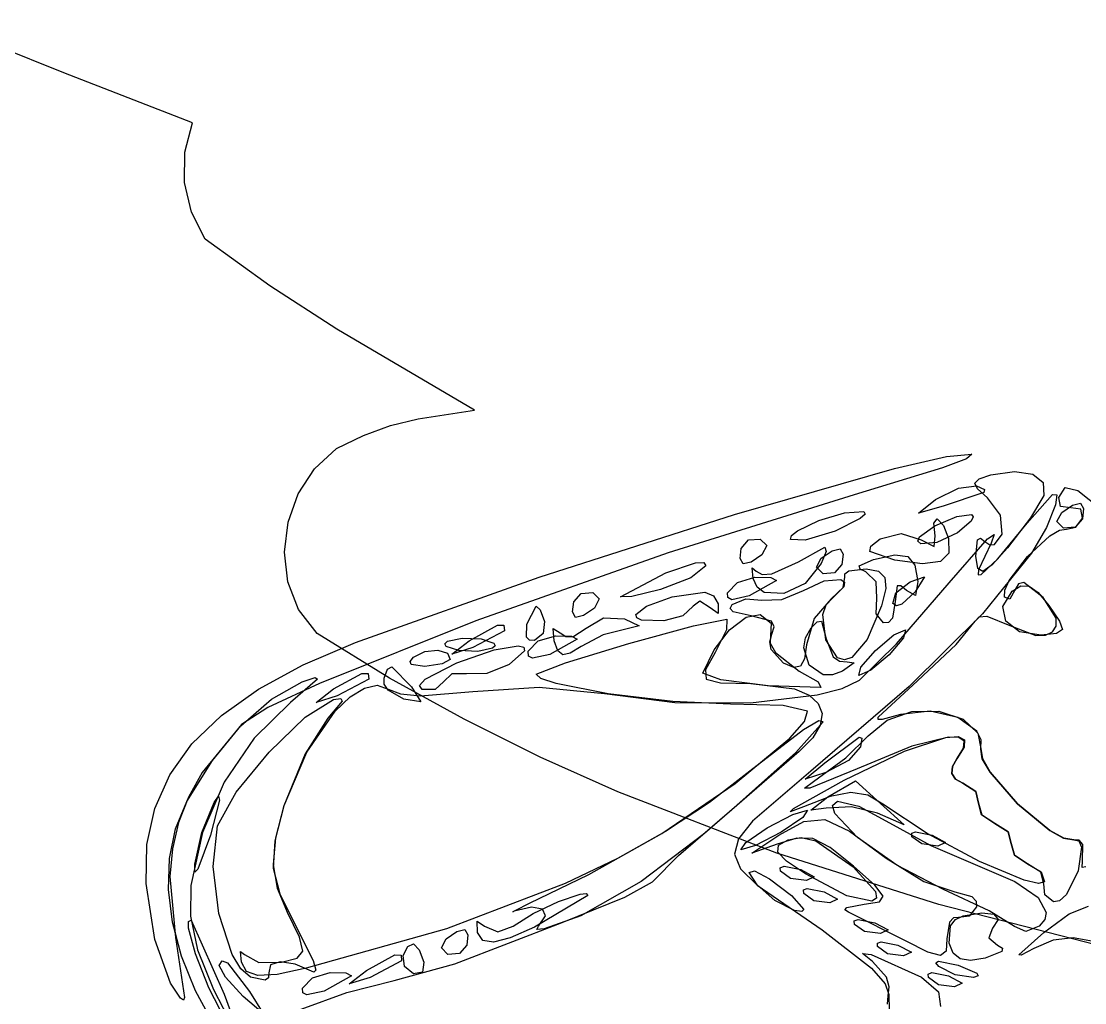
# Model space of a CAD drawing. Extents: x -886 to 651, y -59 to 942.
# Drawn here: x -415.06 to -369.55, y 228.58 to 270.6 of the extents above; entities that cross this region are included whole.
import ezdxf

# ---------------------------------------------------------------- set-up
doc = ezdxf.new("R2010")
doc.units = 0

msp = doc.modelspace()

# ---------------------------------------------------------------- linework, layer by layer
at = {"layer": 'IMAGES'}
for p, q in [((-413.238184, 268.394185), (-418.732964, 270.599894)), ((-407.73303, 266.2547), (-413.238184, 268.394185)), ((-408.059995, 264.99711), (-407.73303, 266.2547)), ((-408.06948, 263.696691), (-408.059995, 264.99711)), ((-407.77526, 262.428149), (-408.06948, 263.696691)), ((-407.19111, 261.26619), (-407.77526, 262.428149)), ((-404.419125, 259.272358), (-407.19111, 261.26619)), ((-401.549128, 257.420511), (-404.419125, 259.272358)), ((-395.66341, 253.94684), (-401.549128, 257.420511)), ((-399.26317, 253.287053), (-398.078331, 253.574743)), ((-398.078331, 253.574743), (-395.66341, 253.94684)), ((-400.4089, 252.8648), (-399.26317, 253.287053)), ((-401.572784, 252.301088), (-400.4089, 252.8648)), ((-402.511014, 251.442932), (-401.572784, 252.301088)), ((-403.205634, 250.366718), (-402.511014, 251.442932)), ((-403.638686, 249.148833), (-403.205634, 250.366718)), ((-403.792214, 247.865663), (-403.638686, 249.148833)), ((-403.64826, 246.593594), (-403.792214, 247.865663)), ((-403.188868, 245.409015), (-403.64826, 246.593594)), ((-402.39608, 244.38831), (-403.188868, 245.409015)), ((-399.293971, 242.475604), (-402.39608, 244.38831)), ((-396.108921, 240.713177), (-399.293971, 242.475604)), ((-392.850385, 239.091896), (-396.108921, 240.713177)), ((-389.527815, 237.602628), (-392.850385, 239.091896)), ((-382.728391, 234.983594), (-389.527815, 237.602628)), ((-375.78628, 232.78301), (-382.728391, 234.983594)), ((-363.921525, 229.736383), (-375.78628, 232.78301))]:
    msp.add_line(p, q, dxfattribs=at)
at = {"layer": 'Layer 1'}
for p, q in [((-377.688926, 251.446085), (-375.468101, 251.959497)), ((-374.613761, 251.86898), (-375.637166, 251.47775)), ((-375.468101, 251.959497), (-374.38661, 252.05902)), ((-374.38661, 252.05902), (-374.613761, 251.86898)), ((-384.535345, 249.487044), (-377.688926, 251.446085)), ((-375.637166, 251.47775), (-379.41301, 250.31997)), ((-373.56191, 251.18153), (-372.547253, 251.32864)), ((-372.547253, 251.32864), (-371.769706, 251.204505)), ((-374.253859, 250.827475), (-374.066642, 251.012532)), ((-374.131294, 250.573875), (-374.253859, 250.827475)), ((-374.066642, 251.012532), (-373.56191, 251.18153)), ((-371.769706, 251.204505), (-371.323901, 250.846438)), ((-371.323901, 250.846438), (-371.30447, 250.29175)), ((-379.413, 250.32), (-387.374524, 247.84211)), ((-379.41301, 250.31997), (-379.413, 250.32)), ((-375.92905, 250.12002), (-374.951679, 250.613189)), ((-373.869, 250.42492), (-375.61172, 249.83846)), ((-374.951679, 250.613189), (-374.18634, 250.70648)), ((-374.18634, 250.70648), (-373.839698, 250.544783)), ((-373.70668, 250.19925), (-374.131294, 250.573875)), ((-373.839698, 250.544783), (-373.869, 250.42492)), ((-373.869, 250.42492), (-373.869, 250.42492)), ((-372.01682, 249.11054), (-370.925431, 250.336084)), ((-370.925431, 250.336084), (-370.743018, 250.321778)), ((-370.743018, 250.321778), (-370.79999, 249.89122)), ((-370.65458, 250.21242), (-370.379554, 250.637213)), ((-370.379554, 250.637213), (-369.844892, 250.514516)), ((-369.844892, 250.514516), (-368.86718, 249.734904)), ((-376.66326, 249.537213), (-375.92905, 250.12002)), ((-373.154965, 249.450734), (-373.70668, 250.19925)), ((-371.30447, 250.29175), (-371.86348, 249.333727)), ((-371.30447, 250.29175), (-371.30447, 250.29175)), ((-370.8, 249.89127), (-371.181512, 248.923399)), ((-370.79999, 249.89122), (-370.8, 249.89127)), ((-370.58561, 249.825348), (-370.65458, 250.21242)), ((-370.53253, 249.56705), (-370.070012, 249.878774)), ((-370.070012, 249.878774), (-369.7261, 249.9612)), ((-369.7261, 249.9612), (-369.59673, 249.731259)), ((-392.899396, 246.800785), (-384.535345, 249.487044)), ((-380.92389, 249.227587), (-379.829323, 249.556007)), ((-379.829323, 249.556007), (-379.00284, 249.60443)), ((-378.941223, 249.495723), (-379.152142, 249.302564)), ((-379.00284, 249.60443), (-378.941223, 249.495723)), ((-375.61172, 249.83846), (-376.66326, 249.537213)), ((-375.027631, 249.39259), (-374.39928, 249.48117)), ((-374.39928, 249.48117), (-374.320262, 249.380135)), ((-373.081, 248.64044), (-373.154965, 249.450734)), ((-370.735796, 249.174528), (-370.53253, 249.56705)), ((-370.1471, 249.76961), (-370.58561, 249.825348)), ((-369.70859, 249.713883), (-370.1471, 249.76961)), ((-369.63962, 249.32679), (-369.70859, 249.713883)), ((-369.59673, 249.731259), (-369.65, 249.292)), ((-381.843167, 248.788209), (-380.92389, 249.227587)), ((-379.152142, 249.302564), (-380.23047, 248.77215)), ((-376.618586, 248.520806), (-375.96508, 249.00095)), ((-376.004118, 249.114324), (-375.8583, 249.29071)), ((-375.9416, 248.56149), (-376.004118, 249.114324)), ((-375.96508, 249.00095), (-375.027631, 249.39259)), ((-375.8583, 249.29071), (-375.594078, 249.006141)), ((-375.594078, 249.006141), (-375.3719, 248.45068)), ((-374.406899, 249.199121), (-374.99852, 248.6997)), ((-374.320262, 249.380135), (-374.406899, 249.199121)), ((-373.259905, 247.582259), (-372.01682, 249.11054)), ((-371.86348, 249.333727), (-372.84834, 248.05151)), ((-370.45643, 248.89785), (-370.735796, 249.174528)), ((-369.65, 249.292), (-369.962532, 248.933529)), ((-369.921854, 248.931958), (-369.63962, 249.32679)), ((-369.65, 249.292), (-369.65, 249.292)), ((-382.14378, 248.40691), (-382.098517, 248.579734)), ((-382.098517, 248.579734), (-381.843167, 248.788209)), ((-380.23047, 248.77215), (-381.51021, 248.378938)), ((-380.23047, 248.77215), (-380.23047, 248.77215)), ((-378.30574, 248.44049), (-377.409054, 248.674384)), ((-377.409054, 248.674384), (-376.55478, 248.39149)), ((-376.689756, 248.334965), (-376.618586, 248.520806)), ((-375.990813, 248.110467), (-375.9416, 248.56149)), ((-374.99852, 248.6997), (-375.874048, 248.288761)), ((-374.99852, 248.6997), (-374.99852, 248.6997)), ((-373.709691, 248.434209), (-373.417182, 248.629141)), ((-373.417182, 248.629141), (-373.55684, 248.25235)), ((-373.406975, 248.195947), (-373.081, 248.64044)), ((-371.996476, 247.682263), (-371.046086, 248.562656)), ((-371.181512, 248.923399), (-371.828397, 247.824528)), ((-371.046086, 248.562656), (-370.632654, 248.811099)), ((-370.632654, 248.811099), (-370.32771, 248.85766)), ((-369.962532, 248.933529), (-370.45643, 248.89785)), ((-370.32771, 248.85766), (-369.921854, 248.931958)), ((-384.2445, 248.03116), (-383.931975, 248.389635)), ((-383.931975, 248.389635), (-383.43807, 248.42531)), ((-383.43807, 248.42531), (-383.158707, 248.148632)), ((-383.158707, 248.148632), (-383.36197, 247.75611)), ((-381.51021, 248.378938), (-382.14378, 248.40691)), ((-381.80251, 247.45927), (-380.665364, 248.084856)), ((-380.665364, 248.084856), (-380.613294, 247.900429)), ((-378.745119, 247.895595), (-378.701994, 248.127286)), ((-378.701994, 248.127286), (-378.30574, 248.44049)), ((-376.56431, 248.21947), (-376.689756, 248.334965)), ((-375.874048, 248.288761), (-376.56431, 248.21947)), ((-376.55478, 248.39149), (-375.990813, 248.110467)), ((-375.3719, 248.45069), (-375.358237, 247.826123)), ((-375.3719, 248.45068), (-375.3719, 248.45069)), ((-375.35517, 246.5523), (-373.709691, 248.434209)), ((-374.21144, 247.70301), (-374.136572, 248.398445)), ((-374.136572, 248.398445), (-374.003602, 248.464407)), ((-373.55684, 248.25235), (-374.093359, 247.117806)), ((-374.003602, 248.464407), (-373.81683, 248.32687)), ((-373.81683, 248.32687), (-373.613491, 248.184334)), ((-373.613491, 248.184334), (-373.406975, 248.195947)), ((-372.84834, 248.05151), (-373.509166, 247.322974)), ((-387.374524, 247.84211), (-395.607919, 244.924935)), ((-384.297774, 247.591905), (-384.2445, 248.03116)), ((-384.1684, 247.36196), (-384.297774, 247.591905)), ((-383.36197, 247.75611), (-383.824491, 247.44439)), ((-383.36197, 247.75611), (-383.36197, 247.75611)), ((-381.027972, 247.218795), (-380.82471, 247.61131)), ((-380.613294, 247.900429), (-380.82688, 247.37797)), ((-380.82471, 247.61131), (-380.362189, 247.923037)), ((-380.362189, 247.923037), (-380.01828, 248.00546)), ((-380.01828, 248.00546), (-379.888906, 247.775519)), ((-379.888906, 247.775519), (-379.94218, 247.33626)), ((-377.66805, 247.52806), (-378.745119, 247.895595)), ((-378.58213, 247.55787), (-377.678427, 247.74887)), ((-377.678427, 247.74887), (-377.115965, 247.681833)), ((-377.115965, 247.681833), (-376.81451, 247.316614)), ((-375.358237, 247.826123), (-375.722418, 247.469767)), ((-374.124111, 247.165752), (-374.21144, 247.70301)), ((-371.828397, 247.824528), (-373.917776, 245.234341)), ((-372.775005, 246.66076), (-371.996476, 247.682263)), ((-387.47634, 246.98132), (-386.203362, 247.40897)), ((-385.76797, 247.28501), (-386.402021, 246.771589)), ((-386.203362, 247.40897), (-385.85294, 247.420922)), ((-385.85294, 247.420922), (-385.76797, 247.28501)), ((-385.76797, 247.28501), (-385.76797, 247.28501)), ((-383.824491, 247.44439), (-384.1684, 247.36196)), ((-383.73964, 246.7366), (-383.780754, 247.190763)), ((-383.780754, 247.190763), (-383.60406, 247.05253)), ((-382.937986, 246.940975), (-381.80251, 247.45927)), ((-380.82689, 247.37795), (-381.519154, 246.530365)), ((-380.74861, 246.94211), (-381.027972, 247.218795)), ((-380.82688, 247.37797), (-380.82689, 247.37795)), ((-379.94218, 247.33626), (-380.254705, 246.977793)), ((-379.94218, 247.33626), (-379.94218, 247.33626)), ((-379.637713, 247.065343), (-378.89664, 247.14841)), ((-379.194174, 247.276856), (-378.58213, 247.55787)), ((-379.164032, 247.14705), (-379.194174, 247.276856)), ((-378.90978, 247.02438), (-379.164032, 247.14705)), ((-378.89664, 247.14841), (-378.370841, 247.050415)), ((-376.485377, 247.373216), (-377.66805, 247.52806)), ((-376.81451, 247.316614), (-376.69383, 246.61307)), ((-375.722418, 247.469767), (-376.485377, 247.373216)), ((-373.912221, 247.033397), (-374.124111, 247.165752)), ((-373.973232, 246.906229), (-373.259905, 247.582259)), ((-373.509166, 247.322974), (-373.912221, 247.033397)), ((-400.75461, 244.0062), (-392.899396, 246.800785)), ((-389.40863, 245.95922), (-387.47634, 246.98132)), ((-386.402021, 246.771589), (-387.70025, 246.2629)), ((-384.414367, 246.57211), (-383.66186, 246.79253)), ((-383.565398, 246.369456), (-383.73964, 246.7366)), ((-383.66186, 246.79253), (-382.982692, 246.777609)), ((-383.60406, 247.05253), (-383.359255, 246.911347)), ((-383.359255, 246.911347), (-382.937986, 246.940975)), ((-382.982692, 246.777609), (-382.73728, 246.65246)), ((-380.254705, 246.977793), (-380.74861, 246.94211)), ((-380.69241, 246.64042), (-379.98095, 246.7031)), ((-379.98095, 246.7031), (-379.82806, 246.580596)), ((-379.884489, 246.36179), (-379.82035, 246.79146)), ((-379.82035, 246.79146), (-379.81399, 246.946397)), ((-379.81399, 246.946397), (-379.637713, 247.065343)), ((-378.473151, 246.5969), (-378.90978, 247.02438)), ((-378.370841, 247.050415), (-378.099415, 246.786489)), ((-378.099415, 246.786489), (-378.062942, 246.309921)), ((-377.02436, 246.59867), (-376.407973, 246.808152)), ((-376.407973, 246.808152), (-376.79765, 246.16667)), ((-374.093359, 247.117806), (-374.111411, 246.898857)), ((-374.111411, 246.898857), (-373.973232, 246.906229)), ((-387.70025, 246.2629), (-388.932714, 245.965249)), ((-384.83611, 246.13149), (-384.414367, 246.57211)), ((-382.73728, 246.65246), (-383.91153, 245.99142)), ((-383.264636, 246.14603), (-383.565398, 246.369456)), ((-382.73728, 246.65246), (-382.73728, 246.65246)), ((-382.51616, 245.841185), (-381.57676, 246.23223)), ((-381.519154, 246.530365), (-382.428105, 246.098505)), ((-381.57676, 246.23223), (-380.69241, 246.64042)), ((-379.854713, 246.383751), (-380.3965, 245.86782)), ((-380.34066, 245.90416), (-379.884489, 246.36179)), ((-379.82806, 246.580596), (-379.854713, 246.383751)), ((-378.45221, 245.90365), (-378.473151, 246.5969)), ((-378.062942, 246.309921), (-378.242, 245.574)), ((-377.573676, 246.426459), (-377.65806, 245.76203)), ((-377.633796, 246.120217), (-377.02436, 246.59867)), ((-377.597948, 243.94719), (-375.35517, 246.5523)), ((-377.414949, 246.433693), (-377.573676, 246.426459)), ((-377.17832, 246.22448), (-377.414949, 246.433693)), ((-376.785126, 246.013063), (-377.17832, 246.22448)), ((-376.69383, 246.61307), (-376.785126, 246.013063)), ((-376.69383, 246.61307), (-376.69383, 246.61307)), ((-372.9778, 245.94243), (-372.973612, 246.235931)), ((-372.973612, 246.235931), (-372.775005, 246.66076)), ((-372.53978, 246.23478), (-372.759356, 245.857219)), ((-372.64736, 246.19725), (-372.276345, 246.428927)), ((-372.384978, 246.516256), (-372.53978, 246.23478)), ((-372.149199, 246.564081), (-372.384978, 246.516256)), ((-372.276345, 246.428927), (-371.926764, 246.418259)), ((-371.32526, 245.93144), (-372.149199, 246.564081)), ((-371.926764, 246.418259), (-371.547691, 246.145434)), ((-391.41175, 245.74644), (-391.099221, 246.104911)), ((-391.099221, 246.104911), (-390.60532, 246.14059)), ((-390.60532, 246.14059), (-390.325957, 245.863912)), ((-390.325957, 245.863912), (-390.52922, 245.47139)), ((-388.932714, 245.965249), (-389.40863, 245.95922)), ((-388.307968, 245.549173), (-387.20413, 245.95468)), ((-387.20413, 245.95468), (-385.804589, 246.155751)), ((-386.02257, 245.76414), (-386.30696, 245.55408)), ((-385.58398, 245.48268), (-386.02257, 245.76414)), ((-385.804589, 246.155751), (-385.433131, 245.994774)), ((-385.433131, 245.994774), (-385.24165, 245.65348)), ((-384.826959, 245.927256), (-384.83611, 246.13149)), ((-384.654162, 245.833462), (-384.826959, 245.927256)), ((-383.91153, 245.99142), (-384.654162, 245.833462)), ((-384.63169, 245.63083), (-384.053536, 245.864005)), ((-384.053536, 245.864005), (-383.35998, 245.81977)), ((-383.35998, 245.81977), (-382.51616, 245.841185)), ((-382.428105, 246.098505), (-383.264636, 246.14603)), ((-380.3965, 245.86782), (-381.12339, 245.021705)), ((-380.616308, 245.614531), (-380.34066, 245.90416)), ((-380.3965, 245.86782), (-380.3965, 245.86782)), ((-378.479061, 245.22821), (-378.45221, 245.90365)), ((-377.75487, 245.6689), (-377.633796, 246.120217)), ((-376.79765, 246.16667), (-377.380169, 245.636921)), ((-376.79765, 246.16667), (-376.79765, 246.16667)), ((-373.056944, 245.540219), (-372.64736, 246.19725)), ((-372.759356, 245.857219), (-372.9778, 245.94243)), ((-371.547691, 246.145434), (-371.0882, 245.59064)), ((-370.765263, 245.043048), (-371.32526, 245.93144)), ((-393.42936, 244.79084), (-393.02307, 245.558545)), ((-393.02307, 245.558545), (-392.84618, 245.404423)), ((-392.84618, 245.404423), (-392.6718, 244.89369)), ((-391.465024, 245.307181), (-391.41175, 245.74644)), ((-391.33565, 245.07724), (-391.465024, 245.307181)), ((-390.52922, 245.47139), (-390.991741, 245.159666)), ((-390.52922, 245.47139), (-390.52922, 245.47139)), ((-388.752727, 245.193984), (-388.307968, 245.549173)), ((-386.30696, 245.55408), (-386.748181, 245.138029)), ((-385.238345, 245.236815), (-385.58398, 245.48268)), ((-385.24165, 245.65348), (-385.24167, 245.65347)), ((-385.24167, 245.65347), (-385.238345, 245.236815)), ((-384.721647, 245.458837), (-384.63169, 245.63083)), ((-384.599933, 245.308931), (-384.721647, 245.458837)), ((-383.8271, 245.1398), (-384.599933, 245.308931)), ((-380.759055, 245.204525), (-380.616308, 245.614531)), ((-378.242, 245.574), (-378.857523, 244.123076)), ((-378.242, 245.574), (-378.242, 245.574)), ((-377.65806, 245.76203), (-377.775637, 245.040074)), ((-377.609201, 245.574528), (-377.75487, 245.6689)), ((-377.380169, 245.636921), (-377.609201, 245.574528)), ((-372.921716, 244.908614), (-373.056944, 245.540219)), ((-371.0882, 245.59064), (-370.623132, 244.920553)), ((-371.0882, 245.59064), (-371.0882, 245.59064)), ((-395.607919, 244.924935), (-402.300654, 242.247813)), ((-392.6718, 244.89369), (-392.728414, 244.387389)), ((-392.6718, 244.89369), (-392.6718, 244.89369)), ((-390.991741, 245.159666), (-391.33565, 245.07724)), ((-390.88224, 244.6169), (-390.146861, 245.053929)), ((-390.146861, 245.053929), (-389.23731, 245.01779)), ((-389.23731, 245.01779), (-388.61604, 244.706862)), ((-388.720051, 245.057894), (-388.752727, 245.193984)), ((-388.513124, 244.961545), (-388.720051, 245.057894)), ((-387.56387, 244.92429), (-388.513124, 244.961545)), ((-386.748181, 245.138029), (-387.56387, 244.92429)), ((-386.288656, 244.714672), (-384.86527, 244.99709)), ((-384.86527, 244.99709), (-384.87993, 244.540024)), ((-384.747094, 244.536573), (-384.041082, 245.087126)), ((-384.041082, 245.087126), (-383.43747, 245.19783)), ((-382.954641, 244.914254), (-383.8271, 245.1398)), ((-383.43747, 245.19783), (-382.970208, 244.825724)), ((-382.840353, 244.677356), (-382.954641, 244.914254)), ((-381.12339, 245.021705), (-381.4613, 243.90289)), ((-381.25779, 244.62315), (-381.000375, 244.88946)), ((-381.000375, 244.88946), (-380.81666, 244.907646)), ((-380.81666, 244.907646), (-380.61619, 244.16063)), ((-380.62998, 244.12122), (-380.759055, 245.204525)), ((-378.15738, 244.84353), (-378.479061, 245.22821)), ((-377.941681, 244.861055), (-378.15738, 244.84353)), ((-377.775637, 245.040074), (-377.941681, 244.861055)), ((-373.917776, 245.234341), (-377.067118, 242.121819)), ((-375.044892, 243.912853), (-374.2426, 244.91337)), ((-374.2426, 244.91337), (-374.068748, 245.097058)), ((-374.068748, 245.097058), (-373.737065, 245.125115)), ((-373.737065, 245.125115), (-372.75546, 244.73314)), ((-372.339078, 244.450309), (-372.921716, 244.908614)), ((-370.766384, 244.702712), (-370.765263, 245.043048)), ((-370.623132, 244.920553), (-370.50402, 244.553038)), ((-395.88781, 244.07545), (-394.676759, 244.743382)), ((-394.38442, 244.49279), (-395.73491, 243.78409)), ((-394.676759, 244.743382), (-394.40462, 244.735991)), ((-394.40462, 244.735991), (-394.38442, 244.49279)), ((-394.38442, 244.49279), (-394.38442, 244.49279)), ((-393.442792, 244.230844), (-393.42936, 244.79084)), ((-392.25546, 244.07489), (-392.295981, 244.595531)), ((-392.295981, 244.595531), (-391.99223, 244.41709)), ((-391.99223, 244.41709), (-391.750381, 244.255214)), ((-391.460489, 244.238921), (-390.88224, 244.6169)), ((-389.19319, 244.57658), (-390.161866, 244.330184)), ((-388.61604, 244.706862), (-389.19321, 244.57658)), ((-389.19321, 244.57658), (-389.19319, 244.57658)), ((-389.057021, 243.95968), (-386.288656, 244.714672)), ((-385.413421, 243.690741), (-384.747094, 244.536573)), ((-384.87993, 244.540024), (-385.35677, 243.57874)), ((-382.970208, 244.825724), (-382.98968, 244.28729)), ((-382.94043, 244.35747), (-382.840353, 244.677356)), ((-381.494625, 244.196703), (-381.25779, 244.62315)), ((-377.715994, 244.326257), (-377.21552, 244.5495)), ((-377.21552, 244.5495), (-377.300485, 244.196766)), ((-372.75546, 244.73314), (-371.645906, 244.305198)), ((-371.40643, 244.31318), (-372.339078, 244.450309)), ((-371.227398, 244.31645), (-370.927326, 244.454734)), ((-370.927326, 244.454734), (-370.766384, 244.702712)), ((-370.50402, 244.553038), (-370.756556, 244.384958)), ((-402.997433, 243.047697), (-400.75461, 244.0062)), ((-396.928636, 243.94741), (-396.81855, 244.05696)), ((-396.874351, 243.83493), (-396.928636, 243.94741)), ((-396.81855, 244.05696), (-396.197904, 244.189914)), ((-396.630315, 243.500001), (-395.88781, 244.07545)), ((-396.197904, 244.189914), (-395.3782, 244.15666)), ((-395.3782, 244.15666), (-394.839859, 243.975761)), ((-394.839859, 243.975761), (-394.785574, 243.863284)), ((-393.310588, 244.095501), (-393.442792, 244.230844)), ((-393.36307, 243.62504), (-392.941322, 244.06566)), ((-393.10017, 244.08736), (-393.310588, 244.095501)), ((-392.728414, 244.387389), (-393.10017, 244.08736)), ((-392.941322, 244.06566), (-392.18881, 244.28608)), ((-391.26423, 244.14601), (-392.43849, 243.48498)), ((-392.099189, 243.649475), (-392.25546, 244.07489)), ((-392.18881, 244.28608), (-391.509642, 244.271159)), ((-391.769011, 243.135831), (-389.057021, 243.95968)), ((-391.750381, 244.255214), (-391.460489, 244.238921)), ((-391.509642, 244.271159), (-391.26423, 244.14601)), ((-391.26423, 244.14601), (-391.26423, 244.14601)), ((-390.161866, 244.330184), (-391.10136, 243.83349)), ((-383.028854, 244.035879), (-382.94043, 244.35747)), ((-382.96365, 243.693984), (-383.028854, 244.035879)), ((-382.98968, 244.28729), (-383.006062, 243.964741)), ((-383.006062, 243.964741), (-382.780029, 243.572096)), ((-382.98968, 244.28729), (-382.98968, 244.28729)), ((-381.574992, 243.770085), (-381.494625, 244.196703)), ((-380.134652, 243.346106), (-380.62998, 244.12122)), ((-380.61619, 244.16063), (-380.309941, 243.391554)), ((-380.61619, 244.16063), (-380.61619, 244.16063)), ((-378.857523, 244.123076), (-379.51612, 243.363585)), ((-379.18686, 242.39028), (-377.597948, 243.94719)), ((-378.50617, 243.66077), (-377.715994, 244.326257)), ((-377.300485, 244.196766), (-377.91783, 243.47741)), ((-371.645906, 244.305198), (-371.227398, 244.31645)), ((-370.756556, 244.384958), (-371.40643, 244.31318)), ((-398.27715, 243.37525), (-397.790769, 243.615997)), ((-397.790769, 243.615997), (-397.238616, 243.669828)), ((-397.238616, 243.669828), (-396.81176, 243.549684)), ((-396.33601, 243.65403), (-396.874351, 243.83493)), ((-396.81176, 243.549684), (-396.70127, 243.26851)), ((-395.73491, 243.78409), (-396.630315, 243.500001)), ((-396.42096, 243.13207), (-394.815519, 243.683177)), ((-395.516306, 243.620776), (-396.33601, 243.65403)), ((-394.89566, 243.75373), (-395.516306, 243.620776)), ((-394.785574, 243.863284), (-394.89566, 243.75374)), ((-394.89566, 243.75374), (-394.89566, 243.75373)), ((-394.815519, 243.683177), (-393.793142, 243.851264)), ((-393.525458, 243.641829), (-394.18409, 243.06037)), ((-393.793142, 243.851264), (-393.554237, 243.793393)), ((-393.554237, 243.793393), (-393.525458, 243.641829)), ((-393.353919, 243.420806), (-393.36307, 243.62504)), ((-391.884716, 243.473706), (-392.099189, 243.649475)), ((-391.567091, 243.538179), (-391.884716, 243.473706)), ((-391.10136, 243.83349), (-391.567091, 243.538179)), ((-385.89798, 242.6942), (-385.413421, 243.690741)), ((-385.35678, 243.57874), (-385.77167, 242.827421)), ((-385.35677, 243.57874), (-385.35678, 243.57874)), ((-382.43826, 243.11266), (-382.96365, 243.693984)), ((-382.780029, 243.572096), (-381.76187, 242.77501)), ((-381.347759, 243.028227), (-381.574992, 243.770085)), ((-381.4613, 243.90289), (-381.536255, 243.306669)), ((-379.123506, 242.941414), (-378.50617, 243.66077)), ((-376.70628, 242.36572), (-375.044892, 243.912853)), ((-404.908335, 242.007474), (-402.997433, 243.047697)), ((-398.415153, 243.193265), (-398.27715, 243.37525)), ((-398.372476, 243.058255), (-398.415153, 243.193265)), ((-397.7956, 242.97148), (-398.372476, 243.058255)), ((-397.052441, 243.085878), (-397.7956, 242.97148)), ((-397.771872, 242.425252), (-396.42096, 243.13207)), ((-396.70127, 243.26851), (-397.052441, 243.085878)), ((-396.70127, 243.26851), (-396.70127, 243.26851)), ((-394.18409, 243.06038), (-395.133691, 242.672529)), ((-394.18409, 243.06037), (-394.18409, 243.06038)), ((-393.181123, 243.327014), (-393.353919, 243.420806)), ((-392.43849, 243.48498), (-393.181123, 243.327014)), ((-393.02327, 242.64684), (-391.769011, 243.135831)), ((-382.000887, 242.930842), (-382.43826, 243.11266)), ((-381.536255, 243.306669), (-381.708168, 242.989082)), ((-380.309941, 243.391554), (-380.035894, 243.195803)), ((-379.83559, 243.258933), (-380.134652, 243.346106)), ((-380.035894, 243.195803), (-379.72041, 243.16928)), ((-379.414086, 243.136714), (-379.91147, 242.77327)), ((-379.51612, 243.363585), (-379.83559, 243.258933)), ((-379.72041, 243.16928), (-379.414086, 243.136714)), ((-377.91783, 243.47741), (-378.708001, 242.811926)), ((-377.91783, 243.47741), (-377.91783, 243.47741)), ((-401.69365, 242.01197), (-400.482604, 242.679902)), ((-400.482604, 242.679902), (-400.210468, 242.672511)), ((-400.210468, 242.672511), (-400.19027, 242.42931)), ((-399.5338, 242.46852), (-399.380291, 242.863504)), ((-399.380291, 242.863504), (-399.194108, 242.953086)), ((-399.194108, 242.953086), (-398.35712, 242.10179)), ((-396.628291, 242.664334), (-396.99587, 242.323)), ((-396.00203, 242.65874), (-396.628291, 242.664334)), ((-395.133691, 242.672529), (-396.00203, 242.65874)), ((-392.819717, 242.454706), (-393.02327, 242.64684)), ((-385.119, 242.395329), (-385.89798, 242.6942)), ((-385.77167, 242.827421), (-385.744811, 242.432931)), ((-381.708168, 242.989082), (-382.000887, 242.930842)), ((-381.76187, 242.77501), (-380.956104, 242.309313)), ((-380.738961, 242.621362), (-381.347759, 243.028227)), ((-380.342373, 242.613483), (-380.738961, 242.621362)), ((-379.91147, 242.77327), (-380.342373, 242.613483)), ((-379.20847, 242.58868), (-379.123506, 242.941414)), ((-378.708001, 242.811926), (-379.20847, 242.58868)), ((-402.300654, 242.247813), (-404.502859, 241.211564)), ((-404.353226, 241.578903), (-403.03696, 242.31617)), ((-402.375216, 242.43432), (-403.5364, 241.43479)), ((-403.03696, 242.31617), (-402.486225, 242.500832)), ((-402.486225, 242.500832), (-402.375216, 242.43432)), ((-400.19027, 242.42931), (-401.54075, 241.72061)), ((-400.377843, 242.051179), (-399.824181, 242.172732)), ((-400.19027, 242.42931), (-400.19027, 242.42931)), ((-399.824181, 242.172732), (-399.35518, 242.00118)), ((-399.523528, 242.215507), (-399.5338, 242.46852)), ((-399.36001, 241.961485), (-399.523528, 242.215507)), ((-398.016207, 242.152999), (-397.771872, 242.425252)), ((-397.90807, 241.98503), (-398.016207, 242.152999)), ((-396.99587, 242.323), (-397.339466, 241.981035)), ((-392.169123, 242.239637), (-392.819717, 242.454706)), ((-389.942907, 241.804791), (-392.169123, 242.239637)), ((-385.744811, 242.432931), (-385.142584, 242.278728)), ((-385.142584, 242.278728), (-383.83137, 242.24827)), ((-383.08893, 242.14145), (-385.119, 242.395329)), ((-383.83137, 242.24827), (-381.962459, 242.012581)), ((-380.84185, 242.080399), (-383.08893, 242.14145)), ((-377.067118, 242.121819), (-381.2754, 238.48807)), ((-380.956104, 242.309313), (-380.84185, 242.080399)), ((-379.923127, 242.035487), (-379.18686, 242.39028)), ((-378.392541, 240.802878), (-376.70628, 242.36572)), ((-406.492989, 240.879003), (-404.908335, 242.007474)), ((-402.436155, 241.436521), (-401.69365, 242.01197)), ((-401.54075, 241.72061), (-402.436155, 241.436521)), ((-401.62009, 241.061666), (-400.9864, 241.669749)), ((-400.9864, 241.669749), (-400.377843, 242.051179)), ((-398.68477, 241.5683), (-399.36001, 241.961485)), ((-399.35518, 242.00118), (-398.831079, 241.805822)), ((-398.831079, 241.805822), (-397.972865, 241.723186)), ((-398.35712, 242.10179), (-397.964231, 241.464174)), ((-398.35712, 242.10179), (-398.35712, 242.10179)), ((-397.972865, 241.723186), (-395.72991, 241.90828)), ((-397.339466, 241.981035), (-397.90807, 241.98503)), ((-395.72991, 241.90828), (-392.899579, 242.094745)), ((-392.899579, 242.094745), (-390.10506, 241.82008)), ((-390.10506, 241.82008), (-387.095232, 241.434969)), ((-387.176808, 241.470508), (-389.942907, 241.804791)), ((-383.847101, 241.423835), (-380.9984, 241.753373)), ((-381.962459, 242.012581), (-381.345973, 241.742754)), ((-381.345973, 241.742754), (-380.952387, 241.387037)), ((-380.9984, 241.753373), (-379.923127, 242.035487)), ((-405.656246, 240.43458), (-404.353226, 241.578903)), ((-404.502859, 241.211564), (-405.6402, 240.49008)), ((-403.5364, 241.43481), (-405.096162, 239.910623)), ((-403.5364, 241.43479), (-403.5364, 241.43481)), ((-402.916342, 240.800452), (-401.698, 241.56283)), ((-401.323084, 241.491451), (-401.94014, 240.7563)), ((-401.698, 241.56283), (-401.388787, 241.602639)), ((-401.388787, 241.602639), (-401.323084, 241.491451)), ((-397.964231, 241.464174), (-398.68477, 241.5683)), ((-384.70301, 241.36499), (-387.176808, 241.470508)), ((-387.095232, 241.434969), (-383.847101, 241.423835)), ((-382.457961, 241.307736), (-384.70301, 241.36499)), ((-381.40701, 241.06065), (-382.457961, 241.307736)), ((-380.952387, 241.387037), (-380.789893, 240.957004)), ((-407.757064, 239.655759), (-406.492989, 240.879003)), ((-404.456884, 239.311312), (-402.916342, 240.800452)), ((-401.94015, 240.75634), (-402.91449, 239.238757)), ((-402.843805, 239.298448), (-401.62009, 241.061666)), ((-401.94014, 240.7563), (-401.94015, 240.75634)), ((-381.540205, 240.620024), (-381.40701, 241.06065)), ((-380.789893, 240.957004), (-380.86668, 240.464228)), ((-378.384913, 240.707424), (-378.392541, 240.802878)), ((-377.43743, 240.92134), (-378.21879, 240.70403)), ((-378.006897, 240.680105), (-376.943874, 241.045576)), ((-376.157598, 241.067226), (-377.43743, 240.92134)), ((-376.943874, 241.045576), (-375.797321, 241.067287)), ((-374.977985, 240.790931), (-376.157598, 241.067226)), ((-375.797321, 241.067287), (-374.74367, 240.71432)), ((-374.168017, 240.208713), (-374.977985, 240.790931)), ((-405.6402, 240.49008), (-407.322268, 238.432177)), ((-406.882521, 238.949217), (-405.656246, 240.43458)), ((-382.167792, 239.907544), (-381.540205, 240.620024)), ((-381.917766, 239.288995), (-380.7479, 240.60903)), ((-380.931059, 240.645956), (-381.581745, 240.258834)), ((-380.86668, 240.464228), (-381.190939, 239.920282)), ((-380.7479, 240.60903), (-380.931059, 240.645956)), ((-378.80996, 240.00179), (-378.006897, 240.680105)), ((-378.21879, 240.70403), (-378.384913, 240.707424)), ((-374.74367, 240.71432), (-374.12725, 240.117435)), ((-374.74367, 240.71432), (-374.74367, 240.71432)), ((-405.096162, 239.910623), (-406.372853, 238.013322)), ((-384.51048, 237.962591), (-382.167792, 239.907544)), ((-381.581745, 240.258834), (-383.87524, 238.4905)), ((-381.190939, 239.920282), (-381.77086, 239.33674)), ((-380.67286, 238.8493), (-379.20012, 239.95023)), ((-379.770955, 239.063278), (-378.80996, 240.00179)), ((-379.20012, 239.95023), (-379.084833, 239.90625)), ((-379.084833, 239.90625), (-379.14872, 239.52912)), ((-377.25575, 239.34696), (-375.493224, 239.932729)), ((-375.382796, 239.952695), (-376.940276, 239.554608)), ((-375.493224, 239.932729), (-374.965544, 239.970966)), ((-374.930722, 239.937887), (-375.382796, 239.952695)), ((-374.965544, 239.970966), (-374.698316, 239.834721)), ((-374.711826, 239.77896), (-374.930722, 239.937887)), ((-373.985845, 239.839213), (-374.168017, 240.208713)), ((-374.12725, 240.117435), (-373.98843, 239.4622)), ((-408.70623, 238.331213), (-407.757064, 239.655759)), ((-379.14872, 239.52912), (-379.660326, 238.952304)), ((-376.940276, 239.554608), (-379.29186, 238.594)), ((-379.14872, 239.52912), (-379.14872, 239.52912)), ((-375.01977, 239.0241), (-374.737658, 239.474752)), ((-374.710086, 239.520458), (-375.0194, 239.02464)), ((-374.737658, 239.474752), (-374.711826, 239.77896)), ((-374.698316, 239.834721), (-374.710086, 239.520458)), ((-373.99712, 239.43683), (-373.985845, 239.839213)), ((-373.931832, 239.018239), (-373.99712, 239.43683)), ((-373.98843, 239.4622), (-373.925831, 239.037099)), ((-407.96855, 237.18883), (-406.882521, 238.949217)), ((-405.860091, 237.595692), (-404.456884, 239.311312)), ((-402.91449, 239.238757), (-403.81932, 237.00467)), ((-403.81087, 237.02733), (-402.843805, 239.298448)), ((-381.77086, 239.33674), (-385.81848, 235.81548)), ((-384.44169, 237.04169), (-381.917766, 239.288995)), ((-381.15813, 238.04606), (-379.770955, 239.063278)), ((-379.660326, 238.952304), (-380.62146, 238.42819)), ((-379.83752, 238.10571), (-377.25575, 239.34696)), ((-375.212378, 238.684025), (-375.01977, 239.0241)), ((-375.0194, 239.02464), (-375.212043, 238.684576)), ((-375.0194, 239.02464), (-375.0194, 239.02464)), ((-373.600841, 238.442204), (-373.931832, 239.018239)), ((-373.925831, 239.037099), (-373.598067, 238.45532)), ((-383.87524, 238.4905), (-385.610768, 237.151758)), ((-381.2754, 238.48807), (-383.76099, 236.345155)), ((-381.518202, 238.155119), (-380.67286, 238.8493)), ((-379.29186, 238.594), (-381.307316, 237.764295)), ((-375.232156, 238.385005), (-375.212378, 238.684025)), ((-375.212043, 238.684576), (-375.23188, 238.385575)), ((-409.346158, 236.89884), (-408.70623, 238.331213)), ((-407.322268, 238.432177), (-407.908654, 237.380772)), ((-382.01199, 236.892077), (-379.83752, 238.10571)), ((-381.533922, 237.757253), (-381.15813, 238.04606)), ((-380.62146, 238.42819), (-381.518202, 238.155119)), ((-380.54138, 237.39334), (-379.36151, 238.07238)), ((-379.36151, 238.07238), (-378.29014, 237.10358)), ((-375.083157, 238.143968), (-375.232156, 238.385005)), ((-375.23188, 238.385575), (-375.082892, 238.144541)), ((-374.76943, 237.97784), (-375.083157, 238.143968)), ((-375.082892, 238.144541), (-374.76906, 237.97838)), ((-372.425895, 237.094636), (-373.600841, 238.442204)), ((-373.598067, 238.45532), (-372.429145, 237.098929)), ((-406.372853, 238.013322), (-407.299626, 235.865616)), ((-406.66643, 236.15387), (-405.860091, 237.595692)), ((-387.643743, 235.816925), (-384.51048, 237.962591)), ((-381.307316, 237.764295), (-381.533922, 237.757253)), ((-379.55245, 237.570839), (-380.437016, 237.40923)), ((-378.833664, 237.458951), (-379.55245, 237.570839)), ((-374.21306, 237.614825), (-374.76943, 237.97784)), ((-374.76906, 237.97838), (-374.21269, 237.615365)), ((-374.08875, 237.1202), (-374.21306, 237.614825)), ((-374.21269, 237.615365), (-374.08838, 237.12074)), ((-408.452557, 236.016432), (-407.96855, 237.18883)), ((-407.908654, 237.380772), (-408.330706, 236.296816)), ((-407.325984, 235.860727), (-406.80824, 237.15171)), ((-406.579172, 237.252779), (-406.96584, 235.74848)), ((-406.80824, 237.15171), (-406.614154, 237.425938)), ((-406.614154, 237.425938), (-406.579172, 237.252779)), ((-385.610768, 237.151758), (-387.495527, 235.908818)), ((-380.437016, 237.40923), (-381.58675, 236.97104)), ((-381.276647, 236.827361), (-380.54138, 237.39334)), ((-380.349022, 237.019598), (-380.12617, 237.20177)), ((-380.12617, 237.20177), (-379.217487, 236.986356)), ((-378.18127, 237.07665), (-378.833664, 237.458951)), ((-373.959016, 236.623893), (-374.08875, 237.1202)), ((-374.08838, 237.12074), (-373.958646, 236.624433)), ((-409.682518, 235.352111), (-409.346158, 236.89884)), ((-403.81932, 237.00467), (-404.209158, 235.509744)), ((-404.169082, 235.635413), (-403.81087, 237.02733)), ((-386.93966, 234.877655), (-384.44169, 237.04169)), ((-381.58675, 236.97104), (-382.153032, 236.75137)), ((-382.153032, 236.75137), (-382.01199, 236.892077)), ((-382.033875, 236.635613), (-381.40558, 236.81902)), ((-381.40558, 236.81902), (-381.618362, 236.506121)), ((-380.60838, 236.91401), (-381.276647, 236.827361)), ((-379.531941, 236.957002), (-380.60838, 236.91401)), ((-380.24867, 236.673419), (-380.349022, 237.019598)), ((-379.273686, 235.651654), (-380.24867, 236.673419)), ((-378.4193, 236.689), (-379.531941, 236.957002)), ((-379.217487, 236.986356), (-377.90046, 236.28084)), ((-377.28087, 236.19952), (-378.4193, 236.689)), ((-378.29014, 237.10358), (-378.29009, 237.10358)), ((-378.29009, 237.10358), (-377.28087, 236.19952)), ((-376.29561, 235.826008), (-378.18127, 237.07665)), ((-372.429145, 237.098929), (-371.045857, 235.947429)), ((-371.040567, 235.947793), (-372.425895, 237.094636)), ((-408.330706, 236.296816), (-408.592499, 235.167122)), ((-383.76099, 236.345155), (-384.366498, 235.591486)), ((-383.13137, 236.06591), (-382.033875, 236.635613)), ((-382.64598, 235.75315), (-381.567228, 236.341398)), ((-381.618362, 236.506121), (-382.54303, 235.88255)), ((-381.567228, 236.341398), (-380.671901, 236.422871)), ((-380.671901, 236.422871), (-379.614599, 235.923682)), ((-377.90046, 236.28086), (-376.133689, 235.308516)), ((-377.90046, 236.28084), (-377.90046, 236.28086)), ((-373.38961, 236.25681), (-373.959016, 236.623893)), ((-373.958646, 236.624433), (-373.38924, 236.25735)), ((-372.820199, 235.889731), (-373.38961, 236.25681)), ((-373.38924, 236.25735), (-372.819829, 235.890271)), ((-408.714967, 234.755027), (-408.452557, 236.016432)), ((-407.299626, 235.865616), (-407.80964, 233.59021)), ((-407.63339, 234.50418), (-407.325984, 235.860727)), ((-406.853757, 234.414607), (-406.66643, 236.15387)), ((-390.77625, 234.06168), (-387.643743, 235.816925)), ((-387.495527, 235.908818), (-389.546134, 234.754298)), ((-385.81848, 235.81548), (-388.53158, 233.763709)), ((-384.056037, 235.442339), (-383.13137, 236.06591)), ((-383.793885, 234.978408), (-382.64598, 235.75315)), ((-382.54303, 235.88255), (-383.640521, 235.312848)), ((-382.54303, 235.88255), (-382.54303, 235.88255)), ((-379.614599, 235.923682), (-378.04992, 234.76994)), ((-376.951345, 235.833003), (-376.789984, 235.895761)), ((-376.94418, 235.68337), (-376.951345, 235.833003)), ((-376.789984, 235.895761), (-376.07568, 235.75167)), ((-374.049509, 234.630319), (-376.29561, 235.826008)), ((-376.07568, 235.75167), (-375.501667, 235.443434)), ((-372.69046, 235.39342), (-372.820199, 235.889731)), ((-372.819829, 235.890271), (-372.69009, 235.39396)), ((-371.045857, 235.947429), (-370.450138, 235.621763)), ((-370.446598, 235.622664), (-371.040567, 235.947793)), ((-409.72098, 233.6845), (-409.682518, 235.352111)), ((-406.96584, 235.74848), (-407.502314, 234.29086)), ((-406.96584, 235.74848), (-406.96584, 235.74848)), ((-404.209158, 235.509744), (-404.277338, 234.337964)), ((-404.266626, 234.495715), (-404.169082, 235.635413)), ((-384.366498, 235.591486), (-384.539131, 234.939704)), ((-384.26882, 235.12944), (-384.056037, 235.442339)), ((-383.640521, 235.312848), (-384.26882, 235.12944)), ((-382.70658, 235.36183), (-383.793885, 234.978408)), ((-381.864569, 235.62888), (-382.70658, 235.36183)), ((-382.682169, 235.027837), (-382.65035, 235.317324)), ((-382.65035, 235.317324), (-382.2377, 235.55472)), ((-382.2377, 235.55472), (-381.676618, 235.65094)), ((-381.182921, 235.602657), (-381.864569, 235.62888)), ((-381.676618, 235.65094), (-381.059351, 235.503592)), ((-380.448521, 235.221914), (-381.182921, 235.602657)), ((-381.059351, 235.503592), (-379.45675, 234.39501)), ((-377.59189, 234.461699), (-379.273686, 235.651654)), ((-376.516252, 235.374181), (-376.94418, 235.68337)), ((-375.831, 235.2855), (-376.516252, 235.374181)), ((-376.133689, 235.308516), (-374.14371, 234.45153)), ((-375.501667, 235.443434), (-375.831, 235.28543)), ((-372.56073, 234.897109), (-372.69046, 235.39342)), ((-372.69009, 235.39396), (-372.56036, 234.897649)), ((-370.450138, 235.621763), (-370.0124, 235.55522)), ((-370.01314, 235.55534), (-370.446598, 235.622664)), ((-369.781941, 235.535082), (-370.01314, 235.55534)), ((-370.0124, 235.55522), (-369.79626, 235.501446)), ((-369.79626, 235.501446), (-369.689752, 235.23124)), ((-369.63449, 235.356123), (-369.781941, 235.535082)), ((-369.63978, 234.64197), (-369.63449, 235.356123)), ((-408.592499, 235.167122), (-408.698106, 233.978503)), ((-388.04713, 233.75783), (-386.93966, 234.877655)), ((-384.539131, 234.939704), (-384.272876, 234.307329)), ((-382.307575, 234.635364), (-382.682169, 235.027837)), ((-379.44825, 234.4254), (-380.448521, 235.221914)), ((-375.831, 235.28543), (-375.831, 235.2855)), ((-371.99132, 234.53003), (-372.56073, 234.897109)), ((-372.56036, 234.897649), (-371.99095, 234.53057)), ((-369.689752, 235.23124), (-369.82963, 234.21714)), ((-408.758447, 233.41819), (-408.714967, 234.755027)), ((-407.629479, 234.168237), (-407.63339, 234.50418)), ((-406.602594, 232.403852), (-406.853757, 234.414607)), ((-404.099153, 233.473767), (-404.266626, 234.495715)), ((-389.546134, 234.754298), (-391.779204, 233.680812)), ((-382.575729, 234.358943), (-382.414365, 234.421701)), ((-382.414365, 234.421701), (-381.70006, 234.27761)), ((-381.50099, 234.08901), (-382.307575, 234.635364)), ((-379.45675, 234.39501), (-378.509285, 233.342318)), ((-379.45675, 234.39501), (-379.45675, 234.39501)), ((-378.533766, 233.610023), (-379.44825, 234.4254)), ((-378.04992, 234.76994), (-378.04988, 234.76994)), ((-378.04988, 234.76994), (-376.436441, 233.762623)), ((-375.59395, 233.42878), (-377.59189, 234.461699)), ((-374.14371, 234.45153), (-372.536952, 233.763123)), ((-372.140665, 233.825505), (-374.049509, 234.630319)), ((-371.421914, 234.162951), (-371.99132, 234.53003)), ((-371.99095, 234.53057), (-371.414189, 234.187082)), ((-369.657389, 234.359594), (-369.63978, 234.64197)), ((-369.499344, 234.389751), (-369.657389, 234.359594)), ((-408.698106, 233.978503), (-408.45706, 231.37174)), ((-407.502314, 234.29086), (-407.629479, 234.168237)), ((-404.277338, 234.337964), (-404.000408, 233.233607)), ((-393.314132, 232.839191), (-390.77625, 234.06168)), ((-384.272876, 234.307329), (-383.561719, 233.611883)), ((-383.902488, 234.152077), (-383.684925, 234.227245)), ((-383.573, 233.62046), (-383.902488, 234.152077)), ((-383.684925, 234.227245), (-383.043688, 233.884416)), ((-382.56857, 234.20931), (-382.575729, 234.358943)), ((-382.140634, 233.900121), (-382.56857, 234.20931)), ((-381.70006, 234.27761), (-381.126056, 233.969374)), ((-379.725916, 233.1602), (-381.50099, 234.08901)), ((-381.126056, 233.969374), (-381.45539, 233.81137)), ((-371.29218, 233.66664), (-371.421914, 234.162951)), ((-371.414189, 234.187082), (-371.26678, 233.74749)), ((-369.82963, 234.21714), (-370.333854, 233.20769)), ((-409.340913, 231.283578), (-409.72098, 233.6845)), ((-407.80964, 233.59021), (-407.82218, 232.2758)), ((-391.779204, 233.680812), (-396.859198, 231.74741)), ((-388.53158, 233.763709), (-391.11619, 232.30269)), ((-389.232015, 233.090581), (-388.04713, 233.75783)), ((-382.813063, 232.952126), (-383.573, 233.62046)), ((-383.561719, 233.611883), (-380.78065, 231.70186)), ((-383.043688, 233.884416), (-382.10215, 233.16204)), ((-381.45538, 233.81144), (-382.140634, 233.900121)), ((-381.45539, 233.81137), (-381.45538, 233.81144)), ((-378.171876, 233.137484), (-378.533766, 233.610023)), ((-376.436441, 233.762623), (-375.11023, 233.32877)), ((-372.536952, 233.763123), (-371.546079, 233.08732)), ((-371.530747, 233.674653), (-372.140665, 233.825505)), ((-371.26678, 233.74749), (-371.530747, 233.674653)), ((-371.248856, 233.197261), (-371.29218, 233.66664)), ((-408.585665, 232.0195), (-408.758447, 233.41819)), ((-403.66231, 232.4351), (-404.099153, 233.473767)), ((-404.000408, 233.233607), (-403.35492, 231.94095)), ((-390.81139, 233.17199), (-393.09946, 231.81667)), ((-392.062033, 232.914775), (-391.145948, 233.227737)), ((-391.91612, 232.01468), (-389.232015, 233.090581)), ((-391.145948, 233.227737), (-390.880443, 233.256427)), ((-390.880443, 233.256427), (-390.81139, 233.17186)), ((-390.81139, 233.17186), (-390.81139, 233.17199)), ((-382.10215, 233.16204), (-381.566209, 232.571495)), ((-382.10215, 233.16204), (-382.10215, 233.16204)), ((-381.581075, 233.403663), (-381.419714, 233.466421)), ((-381.57391, 233.25403), (-381.581075, 233.403663)), ((-381.145982, 232.944836), (-381.57391, 233.25403)), ((-381.419714, 233.466421), (-380.70541, 233.32233)), ((-380.70541, 233.32233), (-380.131399, 233.014086)), ((-378.663844, 232.921009), (-379.725916, 233.1602)), ((-378.460968, 233.050921), (-378.663844, 232.921009)), ((-378.509285, 233.342318), (-378.460968, 233.050921)), ((-378.332715, 232.9027), (-378.171876, 233.137484)), ((-373.634836, 232.514386), (-375.59395, 233.42878)), ((-375.11023, 233.32877), (-374.37555, 233.12631)), ((-374.37555, 233.12631), (-374.1968, 232.921152)), ((-371.546079, 233.08732), (-371.192021, 232.444637)), ((-370.88721, 232.89493), (-371.248856, 233.197261)), ((-370.333854, 233.20769), (-370.621741, 232.942532)), ((-393.22921, 232.668811), (-393.96131, 232.4919)), ((-393.926315, 232.53039), (-393.314132, 232.839191)), ((-392.751357, 232.58393), (-393.22921, 232.668811)), ((-393.151086, 232.401353), (-392.062033, 232.914775)), ((-392.620729, 232.294457), (-392.751357, 232.58393)), ((-381.97565, 232.53238), (-382.813063, 232.952126)), ((-381.566209, 232.571495), (-381.652627, 232.482363)), ((-380.46073, 232.85615), (-381.145982, 232.944836)), ((-380.131399, 233.014086), (-380.46074, 232.85609)), ((-380.46074, 232.85609), (-380.46073, 232.85615)), ((-379.808746, 232.552156), (-379.730701, 232.65351)), ((-379.730701, 232.65351), (-378.98642, 232.80059)), ((-378.98642, 232.80059), (-378.332715, 232.9027)), ((-374.18429, 232.6753), (-374.489924, 232.283955)), ((-374.1968, 232.921152), (-374.18429, 232.6753)), ((-370.621741, 232.942532), (-370.88721, 232.89493)), ((-370.219296, 232.386498), (-369.389061, 232.710155)), ((-407.902721, 232.056791), (-407.78311, 232.11836)), ((-407.82218, 232.2758), (-407.512424, 230.843426)), ((-407.78311, 232.11836), (-406.37438, 228.93597)), ((-406.028374, 230.648334), (-406.602594, 232.403852)), ((-403.145837, 231.387114), (-403.66231, 232.4351)), ((-394.022493, 232.474137), (-393.926315, 232.53039)), ((-393.96131, 232.4919), (-394.022493, 232.474137)), ((-394.00455, 231.85585), (-393.151086, 232.401353)), ((-392.9303, 231.85759), (-392.620729, 232.294457)), ((-391.11619, 232.30269), (-392.677492, 231.742801)), ((-381.652627, 232.482363), (-381.97565, 232.53238)), ((-379.66121, 232.44769), (-379.808746, 232.552156)), ((-377.19567, 231.20878), (-379.66121, 232.44769)), ((-379.411085, 232.081853), (-379.249724, 232.144611)), ((-379.249724, 232.144611), (-378.53542, 232.00052)), ((-375.165617, 232.207684), (-375.331709, 232.029442)), ((-375.294818, 231.872122), (-375.077575, 232.135978)), ((-374.9499, 232.22492), (-375.165617, 232.207684)), ((-375.077575, 232.135978), (-374.75086, 232.29712)), ((-374.489924, 232.283955), (-374.9499, 232.22492)), ((-374.75086, 232.29712), (-373.957217, 232.430777)), ((-373.957217, 232.430777), (-373.431467, 232.365919)), ((-372.55923, 231.83379), (-373.634836, 232.514386)), ((-373.251786, 232.135301), (-373.49635, 231.77168)), ((-373.431467, 232.365919), (-373.251786, 232.135301)), ((-371.260339, 232.142127), (-371.49571, 231.85559)), ((-371.29433, 231.58755), (-370.219296, 232.386498)), ((-371.192021, 232.444637), (-371.260339, 232.142127)), ((-408.199289, 230.572532), (-408.585665, 232.0195)), ((-407.902563, 231.762576), (-407.902721, 232.056791)), ((-407.608532, 230.667966), (-407.902563, 231.762576)), ((-403.35492, 231.94095), (-402.57157, 230.382064)), ((-396.859198, 231.74741), (-402.86844, 230.04954)), ((-396.50191, 230.24522), (-391.91612, 232.01468)), ((-396.415693, 231.624804), (-396.07178, 231.70723)), ((-396.07178, 231.70723), (-395.94241, 231.477285)), ((-395.53058, 231.58511), (-395.555821, 232.062449)), ((-395.555821, 232.062449), (-395.23424, 231.85485)), ((-395.23424, 231.85485), (-394.658841, 231.60854)), ((-394.658841, 231.60854), (-394.00455, 231.85585)), ((-393.09946, 231.81667), (-394.132542, 231.355495)), ((-392.997221, 231.708559), (-392.9303, 231.85759)), ((-392.677492, 231.742801), (-392.997221, 231.708559)), ((-380.78065, 231.70186), (-378.671725, 230.054406)), ((-379.40392, 231.93222), (-379.411085, 232.081853)), ((-378.975992, 231.623026), (-379.40392, 231.93222)), ((-378.53542, 232.00052), (-377.961407, 231.692276)), ((-377.961407, 231.692276), (-378.29074, 231.53428)), ((-375.331709, 232.029442), (-375.44945, 231.31003)), ((-375.35327, 231.12869), (-375.294818, 231.872122)), ((-373.49635, 231.77168), (-373.658069, 231.36044)), ((-373.49635, 231.77168), (-373.49635, 231.77168)), ((-372.062652, 231.628143), (-372.55923, 231.83379)), ((-371.49571, 231.85559), (-372.062652, 231.628143)), ((-408.67247, 229.42009), (-409.340913, 231.283578)), ((-408.45706, 231.37174), (-408.067155, 228.800249)), ((-403.003284, 230.791254), (-403.145837, 231.387114)), ((-397.081473, 230.920558), (-396.87821, 231.31308)), ((-396.87821, 231.31308), (-396.415693, 231.624804)), ((-395.94241, 231.477285), (-395.99568, 231.03803)), ((-395.307812, 231.243553), (-395.53058, 231.58511)), ((-394.85523, 231.165735), (-395.307812, 231.243553)), ((-394.132542, 231.355495), (-394.85523, 231.165735)), ((-378.29074, 231.53434), (-378.975992, 231.623026)), ((-378.29074, 231.53428), (-378.29074, 231.53434)), ((-376.263085, 230.73861), (-377.19567, 231.20878)), ((-375.44945, 231.31003), (-375.479959, 230.784018)), ((-373.658069, 231.36044), (-373.27876, 231.03875)), ((-372.370294, 230.63067), (-371.29433, 231.58755)), ((-370.905673, 231.25628), (-371.72797, 230.89731)), ((-370.043108, 231.349781), (-370.905673, 231.25628)), ((-369.014369, 231.172219), (-370.043108, 231.349781)), ((-407.512424, 230.843426), (-406.834663, 229.148337)), ((-405.63408, 230.31003), (-405.676893, 230.772558)), ((-405.676893, 230.772558), (-405.49919, 230.6345)), ((-403.254111, 230.485431), (-403.003284, 230.791254)), ((-398.71583, 230.59478), (-398.510115, 230.986539)), ((-398.510115, 230.986539), (-398.27302, 231.10226)), ((-398.27302, 231.10226), (-398.036835, 230.839024)), ((-398.036835, 230.839024), (-397.83332, 230.31973)), ((-396.80211, 230.64388), (-397.081473, 230.920558)), ((-395.99568, 231.03803), (-396.308205, 230.679555)), ((-395.99568, 231.03803), (-395.99568, 231.03803)), ((-378.417255, 231.126895), (-378.255894, 231.189655)), ((-378.41009, 230.97726), (-378.417255, 231.126895)), ((-377.982158, 230.668075), (-378.41009, 230.97726)), ((-378.255894, 231.189655), (-377.54159, 231.04556)), ((-377.54159, 231.04556), (-376.967578, 230.737325)), ((-375.479959, 230.784018), (-375.721176, 230.595284)), ((-375.173587, 230.697018), (-375.35327, 231.12869)), ((-373.099137, 230.769996), (-373.81296, 230.48466)), ((-373.27876, 231.03875), (-373.070556, 230.91341)), ((-373.070556, 230.91341), (-373.099137, 230.769996)), ((-371.72797, 230.89731), (-372.262596, 230.613154)), ((-407.601986, 229.090863), (-408.199289, 230.572532)), ((-407.032198, 229.218038), (-407.608532, 230.667966)), ((-406.59497, 230.16834), (-406.458431, 230.372568)), ((-406.458431, 230.372568), (-406.227311, 230.282739)), ((-405.65619, 230.030891), (-406.028374, 230.648334)), ((-405.415422, 229.910972), (-405.63408, 230.31003)), ((-405.49919, 230.6345), (-404.896559, 230.305092)), ((-404.896559, 230.305092), (-403.91778, 230.30756)), ((-403.97854, 230.32489), (-404.387724, 230.204562)), ((-403.332184, 230.220893), (-403.97854, 230.32489)), ((-403.91778, 230.30756), (-403.254111, 230.485431)), ((-402.57157, 230.382064), (-402.449003, 229.969476)), ((-400.28582, 229.95489), (-399.074769, 230.622821)), ((-398.78243, 230.37222), (-400.13292, 229.66352)), ((-399.074769, 230.622821), (-398.80263, 230.615427)), ((-398.80263, 230.615427), (-398.78243, 230.37222)), ((-398.78243, 230.37222), (-398.78243, 230.37222)), ((-398.662308, 230.122219), (-398.71583, 230.59478)), ((-397.83332, 230.31973), (-397.889058, 229.881216)), ((-397.83332, 230.31973), (-397.83332, 230.31973)), ((-396.308205, 230.679555), (-396.80211, 230.64388)), ((-378.62395, 230.34209), (-379.057659, 230.690366)), ((-379.057659, 230.690366), (-378.68809, 230.642406)), ((-378.68809, 230.642406), (-376.53526, 229.67562)), ((-378.03682, 229.666201), (-378.62395, 230.34209)), ((-377.2969, 230.57939), (-377.982158, 230.668075)), ((-376.967578, 230.737325), (-377.29691, 230.57933)), ((-377.29691, 230.57933), (-377.2969, 230.57939)), ((-375.721176, 230.595284), (-376.263085, 230.73861)), ((-375.91947, 230.289704), (-375.807911, 230.35845)), ((-375.78588, 230.12166), (-375.91947, 230.289704)), ((-375.807911, 230.35845), (-374.95797, 230.18916)), ((-374.882571, 230.456492), (-375.173587, 230.697018)), ((-374.441827, 230.391058), (-374.882571, 230.456492)), ((-373.81296, 230.48466), (-374.441827, 230.391058)), ((-372.262596, 230.613154), (-372.370294, 230.63067)), ((-406.325038, 229.665565), (-406.59497, 230.16834)), ((-406.227311, 230.282739), (-405.28942, 229.05763)), ((-405.24653, 229.67478), (-405.65619, 230.030891)), ((-404.936276, 229.739689), (-405.415422, 229.910972)), ((-404.46696, 229.86134), (-404.477618, 229.648601)), ((-404.387724, 230.204562), (-404.46696, 229.86134)), ((-402.86844, 230.04954), (-404.114623, 229.788453)), ((-402.54143, 229.89114), (-403.332184, 230.220893)), ((-402.597792, 229.647449), (-401.84528, 229.86786)), ((-402.449003, 229.969476), (-402.54143, 229.89114)), ((-401.84528, 229.86786), (-401.166112, 229.852939)), ((-401.166112, 229.852939), (-400.9207, 229.72779)), ((-401.028325, 229.37944), (-400.28582, 229.95489)), ((-399.10034, 229.53388), (-396.50191, 230.24522)), ((-398.27613, 229.81225), (-398.662308, 230.122219)), ((-397.889058, 229.881216), (-398.27613, 229.81225)), ((-378.671725, 230.054406), (-378.084902, 229.380941)), ((-376.247245, 229.805103), (-376.085884, 229.867861)), ((-376.085884, 229.867861), (-375.37158, 229.72377)), ((-375.088612, 229.770058), (-375.78588, 230.12166)), ((-374.95797, 230.18916), (-374.162381, 229.845559)), ((-374.162381, 229.845559), (-374.109631, 229.725594)), ((-408.23937, 228.765977), (-408.67247, 229.42009)), ((-405.55637, 228.8408), (-406.325038, 229.665565)), ((-404.628145, 229.542512), (-405.24653, 229.67478)), ((-404.114623, 229.788453), (-404.936276, 229.739689)), ((-404.477618, 229.648601), (-404.628145, 229.542512)), ((-403.01954, 229.20683), (-402.597792, 229.647449)), ((-400.9207, 229.72779), (-402.09496, 229.06676)), ((-401.120109, 229.013114), (-399.10034, 229.53388)), ((-400.13292, 229.66352), (-401.028325, 229.37944)), ((-400.9207, 229.72779), (-400.9207, 229.72779)), ((-378.084902, 229.380941), (-377.93356, 228.92818)), ((-377.921095, 229.258843), (-378.03682, 229.666201)), ((-376.53526, 229.67562), (-376.53525, 229.67564)), ((-376.53525, 229.67564), (-375.810871, 229.048832)), ((-376.24008, 229.65547), (-376.247245, 229.805103)), ((-375.812153, 229.346276), (-376.24008, 229.65547)), ((-375.37158, 229.72377), (-374.797568, 229.415526)), ((-374.797568, 229.415526), (-375.1269, 229.25753)), ((-374.31504, 229.66324), (-375.088612, 229.770058)), ((-374.109631, 229.725594), (-374.31504, 229.6632)), ((-374.31504, 229.6632), (-374.31504, 229.66324)), ((-406.796424, 227.588071), (-407.601986, 229.090863)), ((-406.30474, 227.7963), (-407.032198, 229.218038)), ((-406.834663, 229.148337), (-405.74319, 227.04578)), ((-406.37438, 228.93597), (-406.37434, 228.93597)), ((-406.37434, 228.93597), (-405.587215, 226.780155)), ((-405.28942, 229.05763), (-404.709634, 228.111975)), ((-405.28942, 229.05763), (-405.28942, 229.05763)), ((-403.085006, 228.297101), (-401.120109, 229.013114)), ((-403.010384, 229.002596), (-403.01954, 229.20683)), ((-402.837585, 228.908803), (-403.010384, 229.002596)), ((-402.09496, 229.06676), (-402.837585, 228.908803)), ((-377.95327, 228.86963), (-377.921095, 229.258843)), ((-377.93356, 228.92818), (-377.914047, 228.260485)), ((-375.1269, 229.25759), (-375.812153, 229.346276)), ((-375.810871, 229.048832), (-375.720696, 228.421914)), ((-375.1269, 229.25753), (-375.1269, 229.25759)), ((-408.121407, 228.690224), (-408.23937, 228.765977)), ((-408.067155, 228.800249), (-408.121407, 228.690224)), ((-404.709634, 228.111975), (-405.55637, 228.8408)), ((-377.9846, 228.508885), (-377.95327, 228.86963))]:
    msp.add_line(p, q, dxfattribs=at)

doc.saveas('drawing.dxf')
